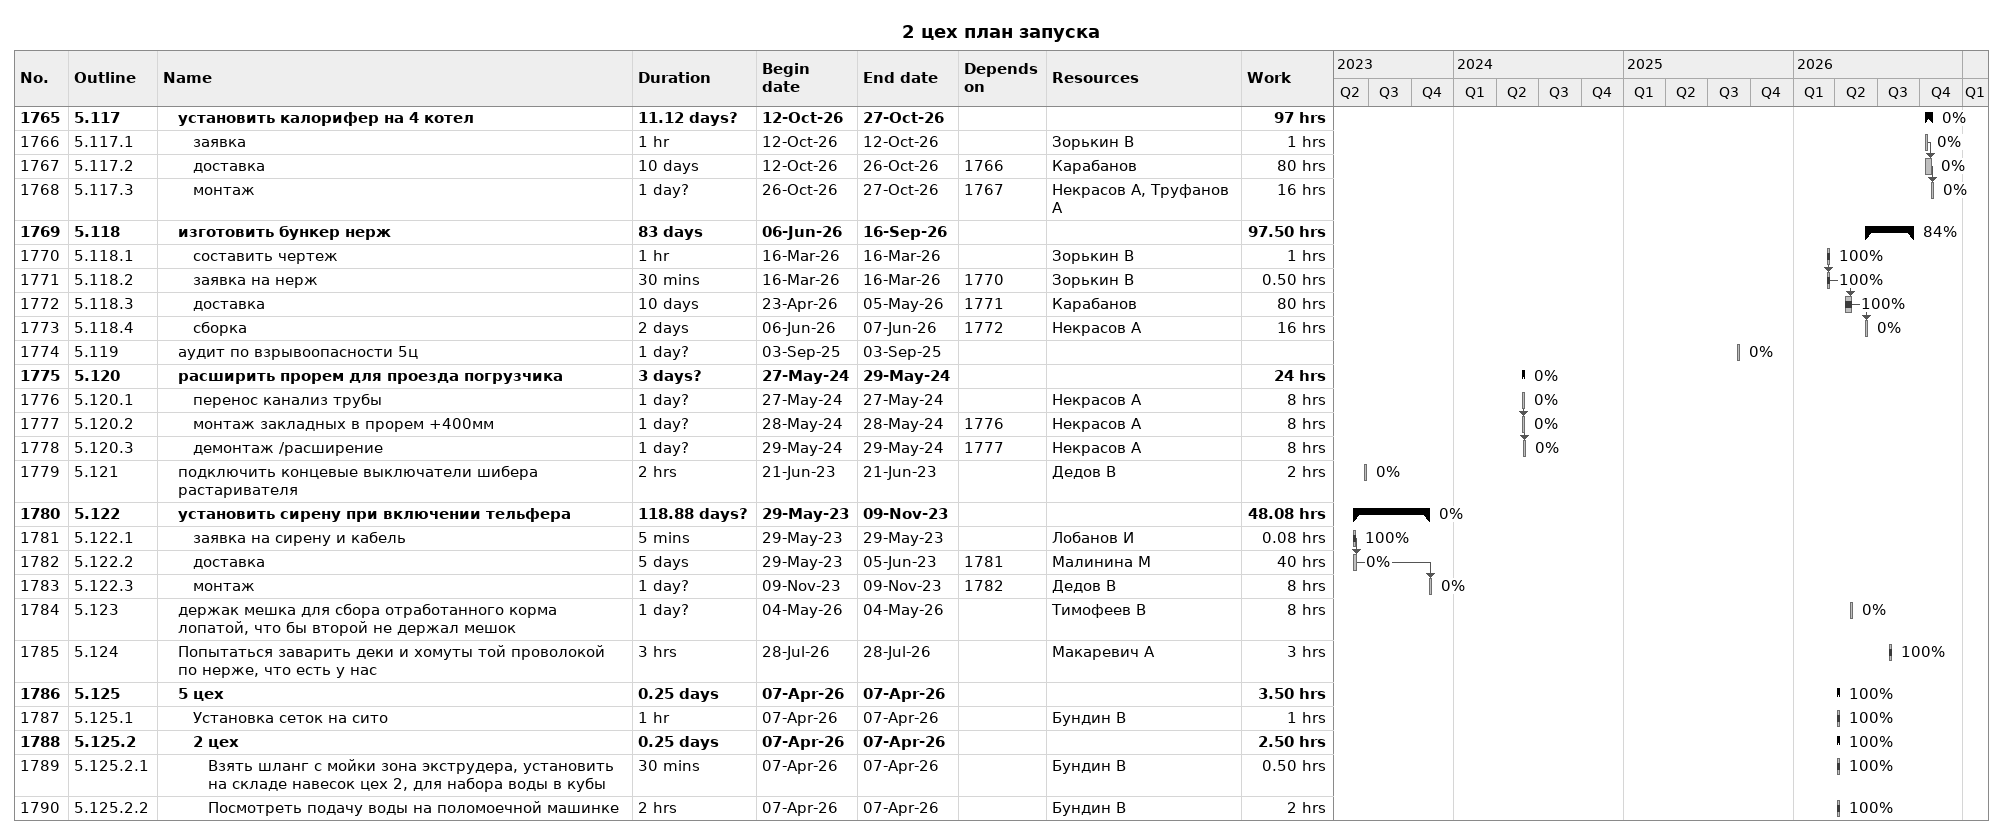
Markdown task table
2 цех план запуска

| ID | WBS | Task | Duration | Start | Finish | Predecessors | Resources | % complete | Work (h) |
|---|---|---|---|---|---|---|---|---|---|
| 1765 | 5.117 | **установить калорифер на 4 котел** | 11.12d? | 2026-10-12 | 2026-10-27 |  |  | 0 | 97 |
| 1766 | 5.117.1 | заявка | 1h | 2026-10-12 | 2026-10-12 |  | Зорькин В | 0 | 1 |
| 1767 | 5.117.2 | доставка | 10d | 2026-10-12 | 2026-10-26 | 1766 | Карабанов | 0 | 80 |
| 1768 | 5.117.3 | монтаж | 1d? | 2026-10-26 | 2026-10-27 | 1767 | Некрасов А, Труфанов А | 0 | 16 |
| 1769 | 5.118 | **изготовить бункер нерж** | 83d | 2026-06-06 | 2026-09-16 |  |  | 84 | 97.50 |
| 1770 | 5.118.1 | составить чертеж | 1h | 2026-03-16 | 2026-03-16 |  | Зорькин В | 100 | 1 |
| 1771 | 5.118.2 | заявка на нерж | 30min | 2026-03-16 | 2026-03-16 | 1770 | Зорькин В | 100 | 0.50 |
| 1772 | 5.118.3 | доставка | 10d | 2026-04-23 | 2026-05-05 | 1771 | Карабанов | 100 | 80 |
| 1773 | 5.118.4 | сборка | 2d | 2026-06-06 | 2026-06-07 | 1772 | Некрасов А | 0 | 16 |
| 1774 | 5.119 | аудит по взрывоопасности 5ц | 1d? | 2025-09-03 | 2025-09-03 |  |  | 0 |  |
| 1775 | 5.120 | **расширить прорем для проезда погрузчика** | 3d? | 2024-05-27 | 2024-05-29 |  |  | 0 | 24 |
| 1776 | 5.120.1 | перенос канализ трубы | 1d? | 2024-05-27 | 2024-05-27 |  | Некрасов А | 0 | 8 |
| 1777 | 5.120.2 | монтаж закладных в прорем +400мм | 1d? | 2024-05-28 | 2024-05-28 | 1776 | Некрасов А | 0 | 8 |
| 1778 | 5.120.3 | демонтаж /расширение | 1d? | 2024-05-29 | 2024-05-29 | 1777 | Некрасов А | 0 | 8 |
| 1779 | 5.121 | подключить концевые выключатели шибера растаривателя | 2h | 2023-06-21 | 2023-06-21 |  | Дедов В | 0 | 2 |
| 1780 | 5.122 | **установить сирену при включении тельфера** | 118.88d? | 2023-05-29 | 2023-11-09 |  |  | 0 | 48.08 |
| 1781 | 5.122.1 | заявка на сирену и кабель | 5min | 2023-05-29 | 2023-05-29 |  | Лобанов И | 100 | 0.08 |
| 1782 | 5.122.2 | доставка | 5d | 2023-05-29 | 2023-06-05 | 1781 | Малинина М | 0 | 40 |
| 1783 | 5.122.3 | монтаж | 1d? | 2023-11-09 | 2023-11-09 | 1782 | Дедов В | 0 | 8 |
| 1784 | 5.123 | держак мешка для сбора отработанного корма лопатой, что бы второй не держал мешок | 1d? | 2026-05-04 | 2026-05-04 |  | Тимофеев В | 0 | 8 |
| 1785 | 5.124 | Попытаться заварить деки и хомуты той проволокой по нерже, что есть у нас | 3h | 2026-07-28 | 2026-07-28 |  | Макаревич А | 100 | 3 |
| 1786 | 5.125 | **5 цех** | 0.25d | 2026-04-07 | 2026-04-07 |  |  | 100 | 3.50 |
| 1787 | 5.125.1 | Установка сеток на сито | 1h | 2026-04-07 | 2026-04-07 |  | Бундин В | 100 | 1 |
| 1788 | 5.125.2 | **2 цех** | 0.25d | 2026-04-07 | 2026-04-07 |  |  | 100 | 2.50 |
| 1789 | 5.125.2.1 | Взять шланг с мойки зона экструдера, установить на складе навесок цех 2, для набора воды в кубы | 30min | 2026-04-07 | 2026-04-07 |  | Бундин В | 100 | 0.50 |
| 1790 | 5.125.2.2 | Посмотреть подачу воды на поломоечной машинке | 2h | 2026-04-07 | 2026-04-07 |  | Бундин В | 100 | 2 |
